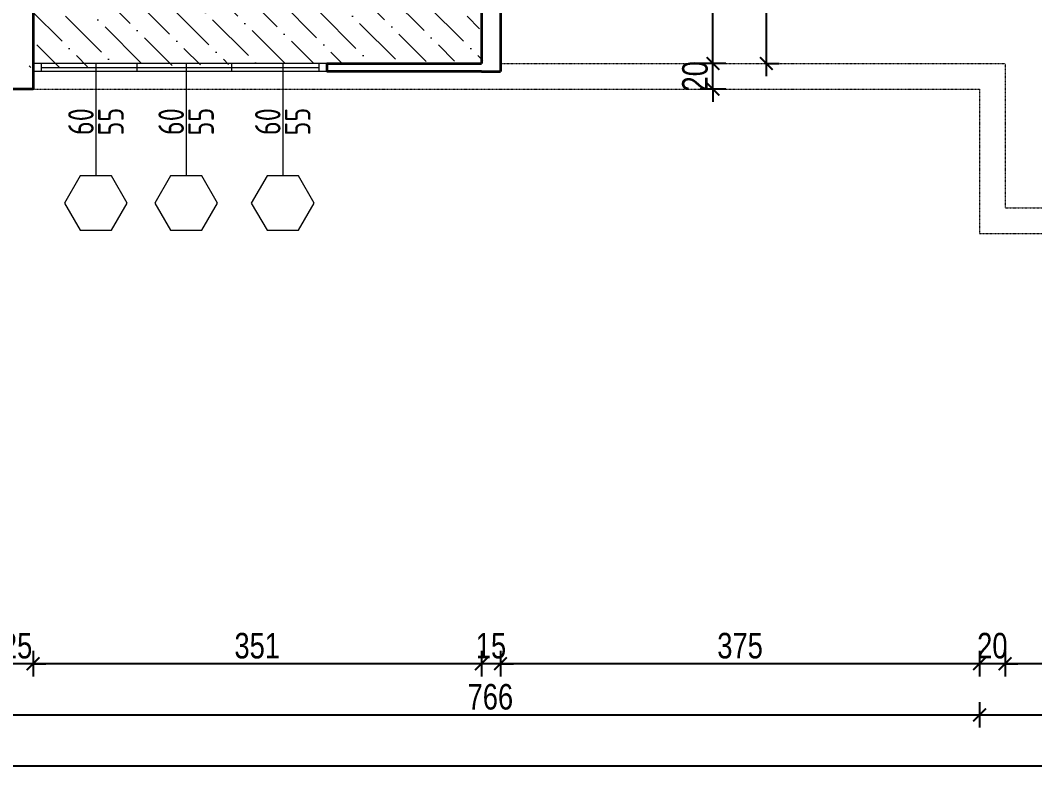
# Model space of a CAD drawing. Header units: millimetres. Extents: x -701 to 470890, y -446843 to -116129.
# Drawn here: x 234296 to 235091, y -223772 to -223178 of the extents above; entities that cross this region are included whole.
import ezdxf
from ezdxf.enums import TextEntityAlignment as Align

# ---------------------------------------------------------------- set-up
doc = ezdxf.new("R2010")
doc.units = ezdxf.units.MM
doc.header["$PDMODE"] = 2
doc.linetypes.add('HIDDEN', pattern=[0.375, 0.25, -0.125])
doc.layers.get('0').update_dxf_attribs({"lineweight": 0})
doc.layers.get('Defpoints').update_dxf_attribs({"color": 250, "lineweight": 0})
for name, color, linetype, lineweight in [('03-prozori', 132, 'Continuous', 0), ('05-podgled-tanko', 144, 'HIDDEN', 0), ('06-hatch_grijano', 30, 'Continuous', 0), ('07-kote', 70, 'Continuous', 9), ('09-oznaka stavke', 1, 'Continuous', 0), ('TP_01 - 0.35', 1, 'Continuous', 35)]:
    doc.layers.add(name, color=color, linetype=linetype, lineweight=lineweight)
doc.styles.add('isocpeur', font='isocpeur.ttf')
doc.styles.add('OPIS', font='hrcom.shx', dxfattribs={"width": 0.8, "height": 20})
doc.dimstyles.new('ISO-25', dxfattribs={"dimtxt": 20, "dimasz": 10, "dimexe": 10, "dimexo": 10, "dimgap": 4, "dimtad": 1, "dimdec": 0, "dimtxsty": 'OPIS', "dimblk": 'ARCHTICK', "dimcen": 10, "dimdle": 10, "dimadec": 0, "dimazin": 0, "dimtfac": 1, "dimtdec": 0, "dimtix": 1, "dimtmove": 0, "dimatfit": 3, "dimldrblk": 'ARCHTICK', "dimfxl": 10, "dimfxlon": 1, "dimarcsym": 0})

# ---------------------------------------------------------------- blocks, each defined once
blk = doc.blocks.new('_ArchTick')
at = {"color": 0, "linetype": 'ByBlock', "lineweight": 0, "const_width": 0.15}
blk.add_lwpolyline([(-0.5, -0.5), (0.5, 0.5)], dxfattribs=at)
blk = doc.blocks.new('*D2945')
at = {"layer": '07-kote', "color": 0, "linetype": 'ByBlock', "lineweight": -2, "ltscale": 5, "transparency": 16777216}
for p, q in [((235602.3852871639, -223335.0330158806), (235602.3852871639, -223414.0319524741)), ((235592.3852871639, -223345.0330158806), (235612.3852871639, -223345.0330158806)), ((235592.3852871639, -223404.0319524741), (235612.3852871639, -223404.0319524741))]:
    blk.add_line(p, q, dxfattribs=at)
at = {"layer": 'Defpoints', "color": 0, "linetype": 'ByBlock', "ltscale": 5, "transparency": 16777216}
for p in [(235417.3380456887, -223345.0330158806), (233544.3380456887, -223404.0319524741), (235602.3852871639, -223404.0319524741)]:
    blk.add_point(p, dxfattribs=at)
at = {"layer": '07-kote', "color": 0, "linetype": 'ByBlock', "lineweight": -2, "ltscale": 5, "transparency": 16777216, "xscale": 10, "yscale": 10, "zscale": 10}
for p, rotation in [((235602.3852871639, -223345.0330158806), 90), ((235602.3852871639, -223404.0319524741), 270)]:
    blk.add_blockref('_ArchTick', p, dxfattribs=dict(at, rotation=rotation))
at = {"layer": '07-kote', "color": 0, "linetype": 'ByBlock', "ltscale": 5, "transparency": 16777216, "insert": (235588.3852871638, -223374.5324841774), "char_height": 20, "attachment_point": 5, "rotation": 90, "style": 'OPIS'}
blk.add_mtext('59', dxfattribs=at)
blk = doc.blocks.new('*D2946')
at = {"layer": '07-kote', "color": 0, "linetype": 'ByBlock', "lineweight": -2, "ltscale": 5, "transparency": 16777216}
for p, q in [((235615.1654765125, -223404.0319524741), (235615.1654765125, -223394.0319524741)), ((235605.1654765125, -223404.0319524741), (235625.1654765125, -223404.0319524741)), ((235615.1654765125, -223404.0319524741), (235615.1654765125, -223424.0319524741)), ((235605.1654765125, -223424.0319524741), (235625.1654765125, -223424.0319524741)), ((235615.1654765125, -223424.0319524741), (235615.1654765125, -223434.0319524741))]:
    blk.add_line(p, q, dxfattribs=at)
at = {"layer": 'Defpoints', "color": 0, "linetype": 'ByBlock', "ltscale": 5, "transparency": 16777216}
for p in [(233544.3380456887, -223404.0319524741), (233564.3380456887, -223424.0319524741), (235615.1654765125, -223424.0319524741)]:
    blk.add_point(p, dxfattribs=at)
at = {"layer": '07-kote', "color": 0, "linetype": 'ByBlock', "lineweight": -2, "ltscale": 5, "transparency": 16777216, "xscale": 10, "yscale": 10, "zscale": 10}
for p, rotation in [((235615.1654765125, -223404.0319524741), 270), ((235615.1654765125, -223424.0319524741), 90)]:
    blk.add_blockref('_ArchTick', p, dxfattribs=dict(at, rotation=rotation))
at = {"layer": '07-kote', "color": 0, "linetype": 'ByBlock', "ltscale": 5, "transparency": 16777216, "insert": (235601.1654765124, -223414.0319524741), "char_height": 20, "attachment_point": 5, "rotation": 90, "style": 'OPIS'}
blk.add_mtext('20', dxfattribs=at)
blk = doc.blocks.new('*D2948')
at = {"layer": '07-kote', "color": 0, "linetype": 'ByBlock', "lineweight": -2, "ltscale": 5, "transparency": 16777216}
for p, q in [((235067.3380455694, -223671.8006000077), (235067.3380455694, -223691.8006000077)), ((235397.3380456886, -223671.8006000077), (235397.3380456886, -223691.8006000077)), ((235407.3380456886, -223681.8006000077), (235057.3380455694, -223681.8006000077))]:
    blk.add_line(p, q, dxfattribs=at)
at = {"layer": 'Defpoints', "color": 0, "linetype": 'ByBlock', "ltscale": 5, "transparency": 16777216}
for p in [(235067.3380455694, -223325.0330160593), (235397.3380456886, -223325.0330158805), (235067.3380455694, -223681.8006000077)]:
    blk.add_point(p, dxfattribs=at)
at = {"layer": '07-kote', "color": 0, "linetype": 'ByBlock', "lineweight": -2, "ltscale": 5, "transparency": 16777216, "xscale": 10, "yscale": 10, "zscale": 10, "rotation": 180}
blk.add_blockref('_ArchTick', (235067.3380455694, -223681.8006000077), dxfattribs=at)
at = {"layer": '07-kote', "color": 0, "linetype": 'ByBlock', "lineweight": -2, "ltscale": 5, "transparency": 16777216, "xscale": 10, "yscale": 10, "zscale": 10}
blk.add_blockref('_ArchTick', (235397.3380456886, -223681.8006000077), dxfattribs=at)
at = {"layer": '07-kote', "color": 0, "linetype": 'ByBlock', "ltscale": 5, "transparency": 16777216, "insert": (235232.338045629, -223667.8006000077), "char_height": 20, "attachment_point": 5, "style": 'OPIS'}
blk.add_mtext('330', dxfattribs=at)
blk = doc.blocks.new('*D2949')
at = {"layer": '07-kote', "color": 0, "linetype": 'ByBlock', "lineweight": -2, "ltscale": 5, "transparency": 16777216}
for p, q in [((235047.3380455694, -223671.8006000077), (235047.3380455694, -223691.8006000077)), ((235067.3380455694, -223671.8006000077), (235067.3380455694, -223691.8006000077)), ((235047.3380455694, -223681.8006000077), (235037.3380455694, -223681.8006000077)), ((235067.3380455694, -223681.8006000077), (235047.3380455694, -223681.8006000077)), ((235067.3380455694, -223681.8006000077), (235077.3380455694, -223681.8006000077))]:
    blk.add_line(p, q, dxfattribs=at)
at = {"layer": 'Defpoints', "color": 0, "linetype": 'ByBlock', "ltscale": 5, "transparency": 16777216}
for p in [(235067.3380455694, -223325.0330160593), (235047.3380455694, -223345.0330160593), (235047.3380455694, -223681.8006000077)]:
    blk.add_point(p, dxfattribs=at)
at = {"layer": '07-kote', "color": 0, "linetype": 'ByBlock', "lineweight": -2, "ltscale": 5, "transparency": 16777216, "xscale": 10, "yscale": 10, "zscale": 10}
blk.add_blockref('_ArchTick', (235047.3380455694, -223681.8006000077), dxfattribs=at)
at = {"layer": '07-kote', "color": 0, "linetype": 'ByBlock', "lineweight": -2, "ltscale": 5, "transparency": 16777216, "xscale": 10, "yscale": 10, "zscale": 10, "rotation": 180}
blk.add_blockref('_ArchTick', (235067.3380455694, -223681.8006000077), dxfattribs=at)
at = {"layer": '07-kote', "color": 0, "linetype": 'ByBlock', "ltscale": 5, "transparency": 16777216, "insert": (235057.3380455694, -223667.8006000077), "char_height": 20, "attachment_point": 5, "style": 'OPIS'}
blk.add_mtext('20', dxfattribs=at)
blk = doc.blocks.new('*D2950')
at = {"layer": '07-kote', "color": 0, "linetype": 'ByBlock', "lineweight": -2, "ltscale": 5, "transparency": 16777216}
for p, q in [((234672.3380468807, -223671.8006000077), (234672.3380468807, -223691.8006000077)), ((235047.3380455694, -223671.8006000077), (235047.3380455694, -223691.8006000077)), ((235057.3380455694, -223681.8006000077), (234662.3380468807, -223681.8006000077))]:
    blk.add_line(p, q, dxfattribs=at)
at = {"layer": 'Defpoints', "color": 0, "linetype": 'ByBlock', "ltscale": 5, "transparency": 16777216}
for p in [(234672.3380468807, -222968.0330163573), (235047.3380455694, -223345.0330160593), (234672.3380468807, -223681.8006000077)]:
    blk.add_point(p, dxfattribs=at)
at = {"layer": '07-kote', "color": 0, "linetype": 'ByBlock', "lineweight": -2, "ltscale": 5, "transparency": 16777216, "xscale": 10, "yscale": 10, "zscale": 10, "rotation": 180}
blk.add_blockref('_ArchTick', (234672.3380468807, -223681.8006000077), dxfattribs=at)
at = {"layer": '07-kote', "color": 0, "linetype": 'ByBlock', "lineweight": -2, "ltscale": 5, "transparency": 16777216, "xscale": 10, "yscale": 10, "zscale": 10}
blk.add_blockref('_ArchTick', (235047.3380455694, -223681.8006000077), dxfattribs=at)
at = {"layer": '07-kote', "color": 0, "linetype": 'ByBlock', "ltscale": 5, "transparency": 16777216, "insert": (234859.838046225, -223667.8006000077), "char_height": 20, "attachment_point": 5, "style": 'OPIS'}
blk.add_mtext('375', dxfattribs=at)
blk = doc.blocks.new('*D2951')
at = {"layer": '07-kote', "color": 0, "linetype": 'ByBlock', "lineweight": -2, "ltscale": 5, "transparency": 16777216}
for p, q in [((234657.3380468807, -223671.8006000077), (234657.3380468807, -223691.8006000077)), ((234672.3380468807, -223671.8006000077), (234672.3380468807, -223691.8006000077)), ((234657.3380468807, -223681.8006000077), (234647.3380468807, -223681.8006000077)), ((234672.3380468807, -223681.8006000077), (234657.3380468807, -223681.8006000077)), ((234672.3380468807, -223681.8006000077), (234682.3380468807, -223681.8006000077))]:
    blk.add_line(p, q, dxfattribs=at)
at = {"layer": 'Defpoints', "color": 0, "linetype": 'ByBlock', "ltscale": 5, "transparency": 16777216}
for p in [(234657.3380468807, -222968.0330162977), (234672.3380468807, -222968.0330163573), (234657.3380468807, -223681.8006000077)]:
    blk.add_point(p, dxfattribs=at)
at = {"layer": '07-kote', "color": 0, "linetype": 'ByBlock', "lineweight": -2, "ltscale": 5, "transparency": 16777216, "xscale": 10, "yscale": 10, "zscale": 10}
blk.add_blockref('_ArchTick', (234657.3380468807, -223681.8006000077), dxfattribs=at)
at = {"layer": '07-kote', "color": 0, "linetype": 'ByBlock', "lineweight": -2, "ltscale": 5, "transparency": 16777216, "xscale": 10, "yscale": 10, "zscale": 10, "rotation": 180}
blk.add_blockref('_ArchTick', (234672.3380468807, -223681.8006000077), dxfattribs=at)
at = {"layer": '07-kote', "color": 0, "linetype": 'ByBlock', "ltscale": 5, "transparency": 16777216, "insert": (234664.8380468807, -223667.8006000077), "char_height": 20, "attachment_point": 5, "style": 'OPIS'}
blk.add_mtext('15', dxfattribs=at)
blk = doc.blocks.new('*D2952')
at = {"layer": '07-kote', "color": 0, "linetype": 'ByBlock', "lineweight": -2, "ltscale": 5, "transparency": 16777216}
for p, q in [((234306.3380458078, -223671.8006000077), (234306.3380458078, -223691.8006000077)), ((234657.3380468807, -223671.8006000077), (234657.3380468807, -223691.8006000077)), ((234667.3380468807, -223681.8006000077), (234296.3380458078, -223681.8006000077))]:
    blk.add_line(p, q, dxfattribs=at)
at = {"layer": 'Defpoints', "color": 0, "linetype": 'ByBlock', "ltscale": 5, "transparency": 16777216}
for p in [(234657.3380468807, -222968.0330162977), (234306.3380458078, -223232.0330157017), (234306.3380458078, -223681.8006000077)]:
    blk.add_point(p, dxfattribs=at)
at = {"layer": '07-kote', "color": 0, "linetype": 'ByBlock', "lineweight": -2, "ltscale": 5, "transparency": 16777216, "xscale": 10, "yscale": 10, "zscale": 10, "rotation": 180}
blk.add_blockref('_ArchTick', (234306.3380458078, -223681.8006000077), dxfattribs=at)
at = {"layer": '07-kote', "color": 0, "linetype": 'ByBlock', "lineweight": -2, "ltscale": 5, "transparency": 16777216, "xscale": 10, "yscale": 10, "zscale": 10}
blk.add_blockref('_ArchTick', (234657.3380468807, -223681.8006000077), dxfattribs=at)
at = {"layer": '07-kote', "color": 0, "linetype": 'ByBlock', "ltscale": 5, "transparency": 16777216, "insert": (234481.8380463442, -223667.8006000077), "char_height": 20, "attachment_point": 5, "style": 'OPIS'}
blk.add_mtext('351', dxfattribs=at)
blk = doc.blocks.new('*D2953')
at = {"layer": '07-kote', "color": 0, "linetype": 'ByBlock', "lineweight": -2, "ltscale": 5, "transparency": 16777216}
for p, q in [((234281.3380458078, -223671.8006000077), (234281.3380458078, -223691.8006000077)), ((234306.3380458078, -223671.8006000077), (234306.3380458078, -223691.8006000077)), ((234281.3380458078, -223681.8006000077), (234271.3380458078, -223681.8006000077)), ((234306.3380458078, -223681.8006000077), (234281.3380458078, -223681.8006000077)), ((234306.3380458078, -223681.8006000077), (234316.3380458078, -223681.8006000077))]:
    blk.add_line(p, q, dxfattribs=at)
at = {"layer": 'Defpoints', "color": 0, "linetype": 'ByBlock', "ltscale": 5, "transparency": 16777216}
for p in [(234281.3380458078, -223232.0330157017), (234306.3380458078, -223232.0330157017), (234281.3380458078, -223681.8006000077)]:
    blk.add_point(p, dxfattribs=at)
at = {"layer": '07-kote', "color": 0, "linetype": 'ByBlock', "lineweight": -2, "ltscale": 5, "transparency": 16777216, "xscale": 10, "yscale": 10, "zscale": 10}
blk.add_blockref('_ArchTick', (234281.3380458078, -223681.8006000077), dxfattribs=at)
at = {"layer": '07-kote', "color": 0, "linetype": 'ByBlock', "lineweight": -2, "ltscale": 5, "transparency": 16777216, "xscale": 10, "yscale": 10, "zscale": 10, "rotation": 180}
blk.add_blockref('_ArchTick', (234306.3380458078, -223681.8006000077), dxfattribs=at)
at = {"layer": '07-kote', "color": 0, "linetype": 'ByBlock', "ltscale": 5, "transparency": 16777216, "insert": (234293.8380458078, -223667.8006000077), "char_height": 20, "attachment_point": 5, "style": 'OPIS'}
blk.add_mtext('25', dxfattribs=at)
blk = doc.blocks.new('*D2981')
at = {"layer": '07-kote', "color": 0, "linetype": 'ByBlock', "lineweight": -2, "ltscale": 5, "transparency": 16777216}
for p, q in [((234838.6082181151, -223212.0330157018), (234838.6082181151, -223202.0330157018)), ((234848.6082181151, -223212.0330157018), (234828.6082181151, -223212.0330157018)), ((234838.6082181151, -223232.0330157018), (234838.6082181151, -223212.0330157018)), ((234848.6082181151, -223232.0330157018), (234828.6082181151, -223232.0330157018)), ((234838.6082181151, -223232.0330157018), (234838.6082181151, -223242.0330157018))]:
    blk.add_line(p, q, dxfattribs=at)
at = {"layer": 'Defpoints', "color": 0, "linetype": 'ByBlock', "ltscale": 5, "transparency": 16777216}
for p in [(234838.6082181151, -223212.0330157018), (235047.3380453311, -223212.0330157018), (235047.3380453311, -223232.0330157018)]:
    blk.add_point(p, dxfattribs=at)
at = {"layer": '07-kote', "color": 0, "linetype": 'ByBlock', "lineweight": -2, "ltscale": 5, "transparency": 16777216, "xscale": 10, "yscale": 10, "zscale": 10}
for p, rotation in [((234838.6082181151, -223212.0330157018), 270), ((234838.6082181151, -223232.0330157018), 90)]:
    blk.add_blockref('_ArchTick', p, dxfattribs=dict(at, rotation=rotation))
at = {"layer": '07-kote', "color": 0, "linetype": 'ByBlock', "ltscale": 5, "transparency": 16777216, "insert": (234824.6082181149, -223222.0330157018), "char_height": 20, "attachment_point": 5, "rotation": 90, "style": 'OPIS'}
blk.add_mtext('20', dxfattribs=at)
blk = doc.blocks.new('*D2982')
at = {"layer": '07-kote', "color": 0, "linetype": 'ByBlock', "lineweight": -2, "ltscale": 5, "transparency": 16777216}
for p, q in [((234838.6082181153, -223222.0330157018), (234838.6082181153, -222958.0330163574)), ((234828.6082181153, -222968.0330163574), (234848.6082181153, -222968.0330163574)), ((234848.6082181153, -223212.0330157018), (234828.6082181153, -223212.0330157018))]:
    blk.add_line(p, q, dxfattribs=at)
at = {"layer": 'Defpoints', "color": 0, "linetype": 'ByBlock', "ltscale": 5, "transparency": 16777216}
for p in [(234707.3380468808, -222968.0330163574), (234838.6082181153, -222968.0330163574), (235047.3380453311, -223212.0330157018)]:
    blk.add_point(p, dxfattribs=at)
at = {"layer": '07-kote', "color": 0, "linetype": 'ByBlock', "lineweight": -2, "ltscale": 5, "transparency": 16777216, "xscale": 10, "yscale": 10, "zscale": 10}
for p, rotation in [((234838.6082181153, -222968.0330163574), 90), ((234838.6082181153, -223212.0330157018), 270)]:
    blk.add_blockref('_ArchTick', p, dxfattribs=dict(at, rotation=rotation))
at = {"layer": '07-kote', "color": 0, "linetype": 'ByBlock', "ltscale": 5, "transparency": 16777216, "insert": (234824.6082181152, -223090.0330160296), "char_height": 20, "attachment_point": 5, "rotation": 90, "style": 'OPIS'}
blk.add_mtext('244', dxfattribs=at)
blk = doc.blocks.new('*D2993')
at = {"layer": '07-kote', "color": 0, "linetype": 'ByBlock', "lineweight": -2, "ltscale": 5, "transparency": 16777216}
for p, q in [((234281.3380458078, -223711.8006000077), (234281.3380458078, -223731.8006000077)), ((235047.338045331, -223711.8006000077), (235047.338045331, -223731.8006000077)), ((234271.3380458078, -223721.8006000077), (235057.338045331, -223721.8006000077))]:
    blk.add_line(p, q, dxfattribs=at)
at = {"layer": 'Defpoints', "color": 0, "linetype": 'ByBlock', "ltscale": 5, "transparency": 16777216}
for p in [(234281.3380458078, -223232.0330157017), (235047.338045331, -223232.0330157017), (235047.338045331, -223721.8006000077)]:
    blk.add_point(p, dxfattribs=at)
at = {"layer": '07-kote', "color": 0, "linetype": 'ByBlock', "lineweight": -2, "ltscale": 5, "transparency": 16777216, "xscale": 10, "yscale": 10, "zscale": 10, "rotation": 180}
blk.add_blockref('_ArchTick', (234281.3380458078, -223721.8006000077), dxfattribs=at)
at = {"layer": '07-kote', "color": 0, "linetype": 'ByBlock', "lineweight": -2, "ltscale": 5, "transparency": 16777216, "xscale": 10, "yscale": 10, "zscale": 10}
blk.add_blockref('_ArchTick', (235047.338045331, -223721.8006000077), dxfattribs=at)
at = {"layer": '07-kote', "color": 0, "linetype": 'ByBlock', "ltscale": 5, "transparency": 16777216, "insert": (234664.3380455694, -223707.8006000077), "char_height": 20, "attachment_point": 5, "style": 'OPIS'}
blk.add_mtext('766', dxfattribs=at)
blk = doc.blocks.new('*D2994')
at = {"layer": '07-kote', "color": 0, "linetype": 'ByBlock', "lineweight": -2, "ltscale": 5, "transparency": 16777216}
for p, q in [((235047.338045331, -223711.8006000077), (235047.338045331, -223731.8006000077)), ((235417.3380456886, -223711.8006000077), (235417.3380456886, -223731.8006000077)), ((235037.338045331, -223721.8006000077), (235427.3380456886, -223721.8006000077))]:
    blk.add_line(p, q, dxfattribs=at)
at = {"layer": 'Defpoints', "color": 0, "linetype": 'ByBlock', "ltscale": 5, "transparency": 16777216}
for p in [(235047.338045331, -223232.0330157017), (235417.3380456886, -223345.0330158805), (235417.3380456886, -223721.8006000077)]:
    blk.add_point(p, dxfattribs=at)
at = {"layer": '07-kote', "color": 0, "linetype": 'ByBlock', "lineweight": -2, "ltscale": 5, "transparency": 16777216, "xscale": 10, "yscale": 10, "zscale": 10, "rotation": 180}
blk.add_blockref('_ArchTick', (235047.338045331, -223721.8006000077), dxfattribs=at)
at = {"layer": '07-kote', "color": 0, "linetype": 'ByBlock', "lineweight": -2, "ltscale": 5, "transparency": 16777216, "xscale": 10, "yscale": 10, "zscale": 10}
blk.add_blockref('_ArchTick', (235417.3380456886, -223721.8006000077), dxfattribs=at)
at = {"layer": '07-kote', "color": 0, "linetype": 'ByBlock', "ltscale": 5, "transparency": 16777216, "insert": (235232.3380455098, -223707.8006000077), "char_height": 20, "attachment_point": 5, "style": 'OPIS'}
blk.add_mtext('370', dxfattribs=at)
blk = doc.blocks.new('*D2997')
at = {"layer": '07-kote', "color": 0, "linetype": 'ByBlock', "lineweight": -2, "ltscale": 5, "transparency": 16777216}
for p, q in [((232801.3380456886, -223751.8006000077), (232801.3380456886, -223771.8006000077)), ((235417.3380456886, -223751.8006000077), (235417.3380456886, -223771.8006000077)), ((232791.3380456886, -223761.8006000077), (235427.3380456886, -223761.8006000077))]:
    blk.add_line(p, q, dxfattribs=at)
at = {"layer": 'Defpoints', "color": 0, "linetype": 'ByBlock', "ltscale": 5, "transparency": 16777216}
for p in [(235417.3380456886, -223345.0330158805), (232801.3380456886, -223399.031952474), (235417.3380456886, -223761.8006000077)]:
    blk.add_point(p, dxfattribs=at)
at = {"layer": '07-kote', "color": 0, "linetype": 'ByBlock', "lineweight": -2, "ltscale": 5, "transparency": 16777216, "xscale": 10, "yscale": 10, "zscale": 10, "rotation": 180}
blk.add_blockref('_ArchTick', (232801.3380456886, -223761.8006000077), dxfattribs=at)
at = {"layer": '07-kote', "color": 0, "linetype": 'ByBlock', "lineweight": -2, "ltscale": 5, "transparency": 16777216, "xscale": 10, "yscale": 10, "zscale": 10}
blk.add_blockref('_ArchTick', (235417.3380456886, -223761.8006000077), dxfattribs=at)
at = {"layer": '07-kote', "color": 0, "linetype": 'ByBlock', "ltscale": 5, "transparency": 16777216, "insert": (234109.3380456886, -223747.8006000077), "char_height": 20, "attachment_point": 5, "style": 'OPIS'}
blk.add_mtext('2616', dxfattribs=at)
blk = doc.blocks.new('*D3003')
at = {"layer": '07-kote', "color": 0, "linetype": 'ByBlock', "lineweight": -2, "ltscale": 5, "transparency": 16777216}
for p, q in [((235655.1654765125, -223335.0330158806), (235655.1654765125, -223434.0319524741)), ((235645.1654765125, -223345.0330158806), (235665.1654765125, -223345.0330158806)), ((235645.1654765125, -223424.0319524741), (235665.1654765125, -223424.0319524741))]:
    blk.add_line(p, q, dxfattribs=at)
at = {"layer": 'Defpoints', "color": 0, "linetype": 'ByBlock', "ltscale": 5, "transparency": 16777216}
for p in [(235417.3380456887, -223345.0330158806), (233564.3380456887, -223424.0319524741), (235655.1654765125, -223424.0319524741)]:
    blk.add_point(p, dxfattribs=at)
at = {"layer": '07-kote', "color": 0, "linetype": 'ByBlock', "lineweight": -2, "ltscale": 5, "transparency": 16777216, "xscale": 10, "yscale": 10, "zscale": 10}
for p, rotation in [((235655.1654765125, -223345.0330158806), 90), ((235655.1654765125, -223424.0319524741), 270)]:
    blk.add_blockref('_ArchTick', p, dxfattribs=dict(at, rotation=rotation))
at = {"layer": '07-kote', "color": 0, "linetype": 'ByBlock', "ltscale": 5, "transparency": 16777216, "insert": (235641.1654765124, -223384.5324841774), "char_height": 20, "attachment_point": 5, "rotation": 90, "style": 'OPIS'}
blk.add_mtext('79', dxfattribs=at)
blk = doc.blocks.new('*D3005')
at = {"layer": '07-kote', "color": 0, "linetype": 'ByBlock', "lineweight": -2, "ltscale": 5, "transparency": 16777216}
for p, q in [((235695.1654765111, -221699.0319521165), (235695.1654765111, -223434.0319524741)), ((235685.1654765111, -221709.0319521165), (235705.1654765111, -221709.0319521165)), ((235685.1654765111, -223424.0319524741), (235705.1654765111, -223424.0319524741))]:
    blk.add_line(p, q, dxfattribs=at)
at = {"layer": 'Defpoints', "color": 0, "linetype": 'ByBlock', "ltscale": 5, "transparency": 16777216}
for p in [(234306.3380459271, -221709.0319521165), (233564.3380456887, -223424.0319524741), (235695.1654765111, -223424.0319524741)]:
    blk.add_point(p, dxfattribs=at)
at = {"layer": '07-kote', "color": 0, "linetype": 'ByBlock', "lineweight": -2, "ltscale": 5, "transparency": 16777216, "xscale": 10, "yscale": 10, "zscale": 10}
for p, rotation in [((235695.1654765111, -221709.0319521165), 90), ((235695.1654765111, -223424.0319524741), 270)]:
    blk.add_blockref('_ArchTick', p, dxfattribs=dict(at, rotation=rotation))
at = {"layer": '07-kote', "color": 0, "linetype": 'ByBlock', "ltscale": 5, "transparency": 16777216, "insert": (235681.165476511, -222566.5319522953), "char_height": 20, "attachment_point": 5, "rotation": 90, "style": 'OPIS'}
blk.add_mtext('1715', dxfattribs=at)
blk = doc.blocks.new('*D3030')
at = {"layer": '07-kote', "color": 0, "linetype": 'ByBlock', "lineweight": -2, "ltscale": 5, "transparency": 16777216}
for p, q in [((234880.3823527055, -222188.0330159402), (234880.3823527055, -223222.0330157018)), ((234870.3823527055, -222198.0330159402), (234890.3823527055, -222198.0330159402)), ((234880.3823527055, -223212.0330157018), (234890.3823527055, -223212.0330157018))]:
    blk.add_line(p, q, dxfattribs=at)
at = {"layer": 'Defpoints', "color": 0, "linetype": 'ByBlock', "ltscale": 5, "transparency": 16777216}
for p in [(234677.3380456887, -222198.0330159402), (234880.382352705, -223212.0330157018), (234880.3823527055, -223212.0330157018)]:
    blk.add_point(p, dxfattribs=at)
at = {"layer": '07-kote', "color": 0, "linetype": 'ByBlock', "lineweight": -2, "ltscale": 5, "transparency": 16777216, "xscale": 10, "yscale": 10, "zscale": 10}
for p, rotation in [((234880.3823527055, -222198.0330159402), 90), ((234880.3823527055, -223212.0330157018), 270)]:
    blk.add_blockref('_ArchTick', p, dxfattribs=dict(at, rotation=rotation))
at = {"layer": '07-kote', "color": 0, "linetype": 'ByBlock', "ltscale": 5, "transparency": 16777216, "insert": (234866.3823527053, -222705.033015821), "char_height": 20, "attachment_point": 5, "rotation": 90, "style": 'OPIS'}
blk.add_mtext('1014', dxfattribs=at)
blk = doc.blocks.new('*D3032')
at = {"layer": '07-kote', "color": 0, "linetype": 'ByBlock', "lineweight": -2, "ltscale": 5, "transparency": 16777216}
for p, q in [((233594.2041639991, -222188.0330159402), (233594.2041639991, -223323.0319534278)), ((233604.2041639991, -222198.0330159402), (233584.2041639991, -222198.0330159402)), ((233604.2041639991, -223313.0319534278), (233584.2041639991, -223313.0319534278))]:
    blk.add_line(p, q, dxfattribs=at)
at = {"layer": 'Defpoints', "color": 0, "linetype": 'ByBlock', "ltscale": 5, "transparency": 16777216}
for p in [(234425.6662158255, -222198.0330159402), (233594.2041639991, -223313.0319534278), (233909.3380458079, -223313.0319534278)]:
    blk.add_point(p, dxfattribs=at)
at = {"layer": '07-kote', "color": 0, "linetype": 'ByBlock', "lineweight": -2, "ltscale": 5, "transparency": 16777216, "xscale": 10, "yscale": 10, "zscale": 10}
for p, rotation in [((233594.2041639991, -222198.0330159402), 90), ((233594.2041639991, -223313.0319534278), 270)]:
    blk.add_blockref('_ArchTick', p, dxfattribs=dict(at, rotation=rotation))
at = {"layer": '07-kote', "color": 0, "linetype": 'ByBlock', "ltscale": 5, "transparency": 16777216, "insert": (233580.2041639989, -222755.532484684), "char_height": 20, "attachment_point": 5, "rotation": 90, "style": 'OPIS'}
blk.add_mtext('1115', dxfattribs=at)
blk = doc.blocks.new('*U3404')
blk.add_lwpolyline([(0, 31.04602911306961), (-1.792289735764687e-20, -59.1770623683441)])
blk.add_lwpolyline([(-12.61066770181837, -59.17706236834409), (-25.22133540363676, -81.01937954526137), (-12.61066770181839, -102.8616967221786), (12.61066770181836, -102.8616967221786), (25.22133540363676, -81.0193795452614), (12.61066770181841, -59.1770623683441)], close=True)
at = {"style": 'isocpeur', "width": 0.75}
for tag, p in [('SIR', (-12, -15.62063755359621)), ('VIS', (12, -15.62063755359621))]:
    blk.add_attdef(tag, text='', height=15, rotation=89.99999999999993, dxfattribs=at).set_placement(p, align=Align.MIDDLE)
blk.add_attdef('BR', text='', height=20, rotation=269.9999999999972, dxfattribs=at).set_placement((-2.278178004988772e-13, -81.01937954526137), align=Align.MIDDLE_CENTER)

msp = doc.modelspace()

# ---------------------------------------------------------------- hatches: boundary and pattern name
at = {"layer": '06-hatch_grijano'}
h = msp.add_hatch(dxfattribs=at)
h.set_pattern_fill('ANSI36', color=256, scale=5, angle=270, style=0)
h.set_pattern_definition([(315, (643141239.7050649, 503081206.2519871), (30.86963041617522, -8.418990113502339), [39.6875, -7.9375, 0, -7.9375])])
h.paths.add_polyline_path([(234611.2971746644, -222253.8250856732), (234611.2971746644, -222324.0439940428), (234489.4405207357, -222324.0439941024), (234489.4405207357, -222253.8250856732)])
h.paths.add_polyline_path([(234374.3382352313, -222445.9196502899), (234374.3382353506, -222517.0343262886), (234255.1582522115, -222517.034326229), (234255.1582522115, -222445.9196501707)])
h.paths.add_polyline_path([(234504.3380444965, -222398.0330159401), (234122.3380444965, -222398.0330159401), (234122.3380444965, -222584.0319526528), (234504.3380444965, -222584.0319526528)])
h.paths.add_polyline_path([(234638.7642134151, -222482.927879486), (234538.936595889, -222482.9278795456), (234538.936595889, -222417.8507745599), (234638.7642134151, -222417.8507745599)])
h.paths.add_polyline_path([(234652.3380447349, -222398.0330159401), (234514.3380444965, -222398.0330159401), (234514.3380444965, -222603.0330158209), (234652.3380449733, -222603.0330158209)])
h.paths.add_polyline_path([(234268.0274495801, -222700.6772839164), (234268.0274494609, -222734.1425987219), (234162.6116163454, -222734.1425987219), (234162.6116164646, -222700.6772837972), (234136.7349039039, -222700.6772838568), (234136.7349039039, -222665.311236534), (234296.3380448541, -222665.3112364744), (234296.3380447349, -222584.0319526528), (234202.3380444965, -222584.0319526528), (234202.3380444965, -222609.0319526528), (234122.3380444965, -222609.0319526528), (234122.3380444965, -222784.0319536065), (234296.3380447349, -222784.0319536065), (234296.3380447349, -222700.6772838568)])
h.paths.add_polyline_path([(234652.3380447349, -222243.0330159401), (234542.3380444965, -222243.0330159401), (234542.3380444965, -222223.0330159401), (234442.3380444965, -222223.0330159401), (234442.3380444965, -222388.0330159401), (234652.3380447349, -222388.0330158805)])
h.paths.add_polyline_path([(234442.3417614421, -222737.5510993337), (234442.3417614421, -222685.895875368), (234548.7945209465, -222685.895875368), (234548.7945209465, -222737.551099274)])
h.paths.add_polyline_path([(234404.2286318264, -222780.719519708), (234404.2286318264, -222743.8636846875), (234585.4681215009, -222743.8636846875), (234585.4681215009, -222780.7195198273)])
h.paths.add_polyline_path([(234432.1892088375, -222780.7195197676), (234554.0513140878, -222780.7195197676), (234554.0513140878, -222812.5912742947), (234432.1892088375, -222812.5912743543)])
h.paths.add_polyline_path([(234682.3380460462, -222650.0330159401), (234652.3380447349, -222650.0330158209), (234652.3380447349, -222613.0330159401), (234504.3380444965, -222613.0330159401), (234504.3380444965, -222584.0319526528), (234296.3380447349, -222584.0319526528), (234296.3380447349, -222599.0319535469), (234306.3380447349, -222599.0319535469), (234306.3380441389, -222932.0330158805), (234417.3380447349, -222932.0330160593), (234417.3380447349, -222943.0330159997), (234682.3380458078, -222943.0330162977)])
h.paths.add_polyline_path([(234430.851510497, -223055.967666242), (234528.7423979959, -223055.9676663016), (234528.7423978767, -223120.7068632578), (234430.8515103778, -223120.7068632578)])
h.paths.add_polyline_path([(234657.338045927, -222968.0330163573), (234306.3380448541, -222968.0330158805), (234306.3380449733, -223212.0330156421), (234657.3380460462, -223212.0330152248)])

# ---------------------------------------------------------------- linework, layer by layer
at = {"layer": '03-prozori'}
for p, q in [((234536.338045927, -223212.0330152844), (234306.338045927, -223212.0330156421)), ((234536.3380458078, -223218.2830156421), (234306.3380458078, -223218.2830162977)), ((234312.5880466423, -223212.033015344), (234312.5880466423, -223218.2830165361)), ((234387.5880466423, -223212.033015344), (234387.5880466423, -223218.2830165361)), ((234461.5880466423, -223212.033015344), (234461.5880466423, -223218.2830165361)), ((234530.0880452117, -223212.0330154036), (234530.0880452117, -223218.2830165957))]:
    msp.add_line(p, q, dxfattribs=at)
msp.add_lwpolyline([(234312.5880466423, -223215.1580159401), (234530.0880452117, -223215.15801594)], dxfattribs=at)
at = {"layer": '05-podgled-tanko'}
for p, q in [((234672.3380468807, -223212.0330157017), (235067.338045331, -223212.0330157017)), ((235067.338045331, -223212.0330157017), (235067.3380455694, -223325.0330160593)), ((234306.3380458078, -223232.0330157017), (235047.338045331, -223232.0330157017)), ((235047.338045331, -223232.0330157017), (235047.3380455694, -223345.0330160593)), ((235067.3380455694, -223325.0330160593), (235397.3380456886, -223325.0330158805)), ((235047.3380455694, -223345.0330160593), (235417.3380456886, -223345.0330158805))]:
    msp.add_line(p, q, dxfattribs=at).dxf.unprotected_set("ltscale", 0)
at = {"layer": 'Defpoints', "linetype": 'ByBlock', "ltscale": 5}
for points in [[(232560.3580091324, -223681.8006000077), (235790.0170437949, -223681.8006000077)], [(232560.3580091324, -223721.8006000077), (235790.0170437949, -223721.8006000077)], [(232560.3580091324, -223761.8006000077), (235790.0170437949, -223761.8006000077)]]:
    msp.add_lwpolyline(points, dxfattribs=at)
at = {"layer": 'TP_01 - 0.35'}
for p, q in [((234657.3380468807, -222968.0330163573), (234657.3380469999, -223212.0330152248)), ((234672.3380468807, -222968.0330163573), (234672.3380468807, -223218.2830154036)), ((234306.3380456886, -223117.0330158805), (234306.3380458078, -223232.0330157017)), ((234536.338045927, -223212.033015344), (234536.338045927, -223218.2830157017)), ((234536.338045927, -223212.0330152844), (234657.3380469999, -223212.0330152248)), ((234657.3380469999, -223218.2830154036), (234536.338045927, -223218.2830157017)), ((234657.3380469999, -223218.2830155228), (234672.3380468807, -223218.2830155228)), ((234306.3380458078, -223232.0330157017), (234281.3380458078, -223232.0330157017))]:
    msp.add_line(p, q, dxfattribs=at)

# ---------------------------------------------------------------- block references
at = {"layer": '09-oznaka stavke', "linetype": 'HIDDEN', "ltscale": 50}
ref = msp.add_blockref('*U3404', (234355.5434008038, -223242.302893936), dxfattribs=dict(at, xscale=0.9750000000000001, yscale=0.9750000000000001, zscale=0.9750000000000001, rotation=0.001792026544385748))
ref.add_attrib('SIR', '60', dxfattribs={"layer": '0', "height": 19.99999999999999, "rotation": 90.00179202752804, "style": 'isocpeur', "width": 0.7500000000000002}).set_placement((234343.8438771584, -223257.5333814813), align=Align.MIDDLE)
ref.add_attrib('VIS', '55', dxfattribs={"layer": '0', "height": 19.99999999999999, "rotation": 90.00179202752804, "style": 'isocpeur', "width": 0.7500000000000002}).set_placement((234367.243877147, -223257.532649605), align=Align.MIDDLE)
ref = msp.add_blockref('*U3404', (234426.1845719744, -223242.302893936), dxfattribs=dict(at, xscale=0.9750000000000001, yscale=0.9750000000000001, zscale=0.9750000000000001, rotation=0.001792026544385748))
ref.add_attrib('SIR', '60', dxfattribs={"layer": '0', "height": 19.99999999999999, "rotation": 90.00179202752804, "style": 'isocpeur', "width": 0.7500000000000002}).set_placement((234414.4850483291, -223257.5333814813), align=Align.MIDDLE)
ref.add_attrib('VIS', '55', dxfattribs={"layer": '0', "height": 19.99999999999999, "rotation": 90.00179202752804, "style": 'isocpeur', "width": 0.7500000000000002}).set_placement((234437.8850483176, -223257.532649605), align=Align.MIDDLE)
ref = msp.add_blockref('*U3404', (234501.8005204397, -223242.302893936), dxfattribs=dict(at, xscale=0.9750000000000001, yscale=0.9750000000000001, zscale=0.9750000000000001, rotation=0.001792026544385748))
ref.add_attrib('SIR', '60', dxfattribs={"layer": '0', "height": 19.99999999999999, "rotation": 90.00179202752804, "style": 'isocpeur', "width": 0.7500000000000002}).set_placement((234490.1009967944, -223257.5333814813), align=Align.MIDDLE)
ref.add_attrib('VIS', '55', dxfattribs={"layer": '0', "height": 19.99999999999999, "rotation": 90.00179202752804, "style": 'isocpeur', "width": 0.7500000000000002}).set_placement((234513.5009967829, -223257.532649605), align=Align.MIDDLE)

# ---------------------------------------------------------------- dimensions: what is measured, and where the dimension line sits
at = {"layer": '07-kote', "linetype": 'ByBlock', "ltscale": 5}
for base, p1, p2, picture, middle in [((235695.1654765111, -223424.0319524741), (234306.338045927, -221709.0319521164), (233564.3380456886, -223424.031952474), '*D3005', (235681.165476511, -222566.5319522953)), ((233594.2041639991, -223313.0319534278), (234425.6662158254, -222198.0330159401), (233909.3380458078, -223313.0319534277), '*D3032', (233580.2041639989, -222755.532484684)), ((234880.3823527055, -223212.0330157018), (234677.3380456886, -222198.0330159401), (234880.3823527049, -223212.0330157017), '*D3030', (234866.3823527053, -222705.033015821)), ((234838.6082181153, -222968.0330163574), (235047.338045331, -223212.0330157017), (234707.3380468807, -222968.0330163573), '*D2982', (234824.6082181152, -223090.0330160296)), ((234838.6082181151, -223212.0330157018), (235047.338045331, -223232.0330157017), (235047.338045331, -223212.0330157017), '*D2981', (234824.6082181149, -223222.0330157018)), ((235602.3852871639, -223404.0319524741), (235417.3380456886, -223345.0330158805), (233544.3380456886, -223404.031952474), '*D2945', (235588.3852871638, -223374.5324841774)), ((235655.1654765125, -223424.0319524741), (235417.3380456886, -223345.0330158805), (233564.3380456886, -223424.031952474), '*D3003', (235641.1654765124, -223384.5324841774)), ((235615.1654765125, -223424.0319524741), (233544.3380456886, -223404.031952474), (233564.3380456886, -223424.031952474), '*D2946', (235601.1654765124, -223414.0319524741))]:
    dim = msp.add_linear_dim(base=base, p1=p1, p2=p2, angle=90, dimstyle='ISO-25', override={"dimtmove": 1}, dxfattribs=at)
    dim.commit()
    dim.dimension.update_dxf_attribs({"geometry": picture, "text_midpoint": middle})
for base, p1, p2, picture, middle in [((234306.3380458078, -223681.8006000077), (234657.3380468807, -222968.0330162977), (234306.3380458078, -223232.0330157017), '*D2952', (234481.8380463442, -223667.8006000077)), ((234657.3380468807, -223681.8006000077), (234672.3380468807, -222968.0330163573), (234657.3380468807, -222968.0330162977), '*D2951', (234664.8380468807, -223667.8006000077)), ((234672.3380468807, -223681.8006000077), (235047.3380455694, -223345.0330160593), (234672.3380468807, -222968.0330163573), '*D2950', (234859.838046225, -223667.8006000077)), ((234281.3380458078, -223681.8006000077), (234306.3380458078, -223232.0330157017), (234281.3380458078, -223232.0330157017), '*D2953', (234293.8380458078, -223667.8006000077)), ((235047.338045331, -223721.8006000077), (234281.3380458078, -223232.0330157017), (235047.338045331, -223232.0330157017), '*D2993', (234664.3380455694, -223707.8006000077)), ((235417.3380456886, -223721.8006000077), (235047.338045331, -223232.0330157017), (235417.3380456886, -223345.0330158805), '*D2994', (235232.3380455098, -223707.8006000077)), ((235047.3380455694, -223681.8006000077), (235067.3380455694, -223325.0330160593), (235047.3380455694, -223345.0330160593), '*D2949', (235057.3380455694, -223667.8006000077)), ((235067.3380455694, -223681.8006000077), (235397.3380456886, -223325.0330158805), (235067.3380455694, -223325.0330160593), '*D2948', (235232.338045629, -223667.8006000077)), ((235417.3380456886, -223761.8006000077), (232801.3380456886, -223399.031952474), (235417.3380456886, -223345.0330158805), '*D2997', (234109.3380456886, -223747.8006000077))]:
    dim = msp.add_linear_dim(base=base, p1=p1, p2=p2, dimstyle='ISO-25', override={"dimtmove": 1}, dxfattribs=at)
    dim.commit()
    dim.dimension.update_dxf_attribs({"geometry": picture, "text_midpoint": middle})

doc.saveas('drawing.dxf')
